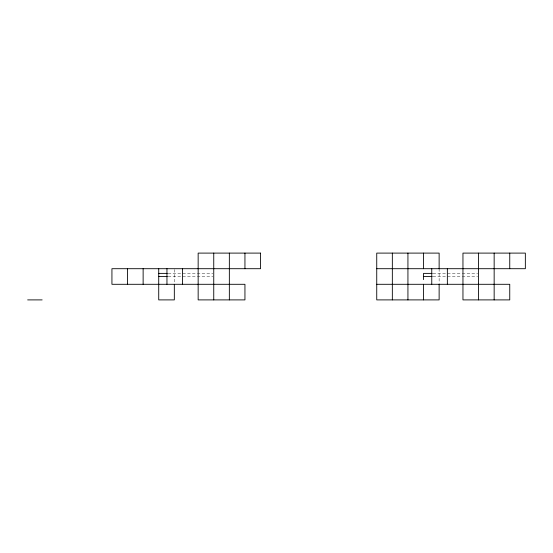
<?xml version="1.0" encoding="UTF-8"?>
<svg xmlns="http://www.w3.org/2000/svg" width="553" height="553" viewBox="0 0 553 553"><rect width="100%" height="100%" fill="white"/><g stroke="black" fill="none" stroke-linecap="round" stroke-linejoin="round"><path stroke-width="0.41" stroke-dasharray="2.77 2.07" d="M168.181 273.382L212.891 273.382M432.992 273.382L461.361 273.382M462.218 273.382L477.695 273.382M168.181 276.5L212.891 276.5M432.992 276.5L461.361 276.5M462.218 276.5L477.695 276.5M439.13 268.703L439.13 283.475M174.326 269.525L174.326 283.475"/><path stroke-width="0.83" d="M376.738 268.703L525.35 268.703L525.35 253.101L462.958 253.101L462.958 299.899L509.748 299.899L509.748 284.297L376.738 284.297M158.725 273.382L167.324 273.382M432.128 273.382L423.536 273.382L423.536 279.618M158.725 276.5L167.324 276.5M423.536 276.5L432.128 276.5M27.65 299.899L42.146 299.899M509.748 253.101L509.748 268.703M494.154 253.101L494.154 299.899M478.552 253.101L478.552 299.899M447.356 268.703L447.356 284.297M439.13 268.703L439.13 253.101L376.738 253.101L376.738 299.899L439.13 299.899L439.13 284.297M431.762 268.703L431.762 284.297M423.536 253.101L423.536 268.703M423.536 284.297L423.536 299.899M407.934 253.101L407.934 299.899M392.34 253.101L392.34 299.899M244.944 253.101L244.944 268.703M229.35 253.101L229.35 299.899M213.748 253.101L213.748 299.899M182.552 268.703L182.552 284.297M174.326 284.297L174.326 299.899L158.725 299.899L158.725 268.703M166.958 268.703L166.958 284.297M143.13 268.703L143.13 284.297M127.529 268.703L127.529 284.297M260.546 253.101L198.154 253.101L198.154 299.899L244.944 299.899L244.944 284.297L111.934 284.297L111.934 268.703L260.546 268.703L260.546 253.101"/></g></svg>
